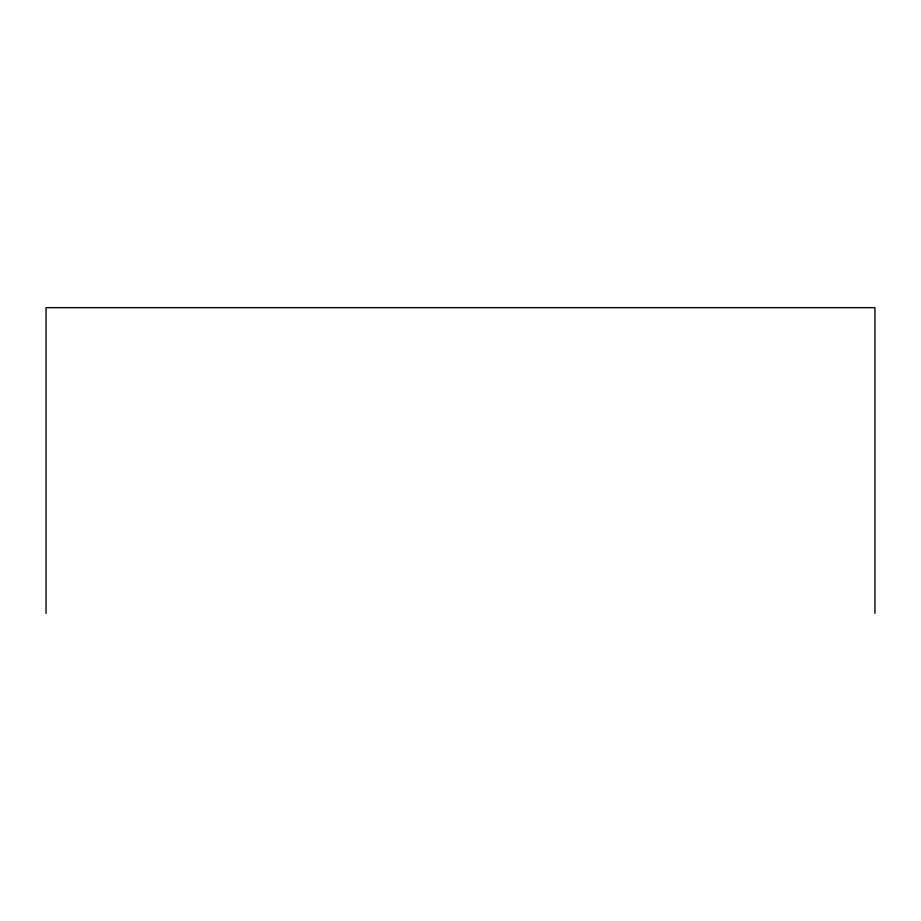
<?xml version="1.0" encoding="UTF-8"?>
<svg xmlns="http://www.w3.org/2000/svg" width="921" height="921" viewBox="0 0 921 921"><rect width="100%" height="100%" fill="white"/><g stroke="black" fill="none" stroke-linecap="round" stroke-linejoin="round"><path stroke-width="1.38" d="M874.95 613.34L874.95 307.66L46.05 307.66L46.05 613.34"/></g></svg>
